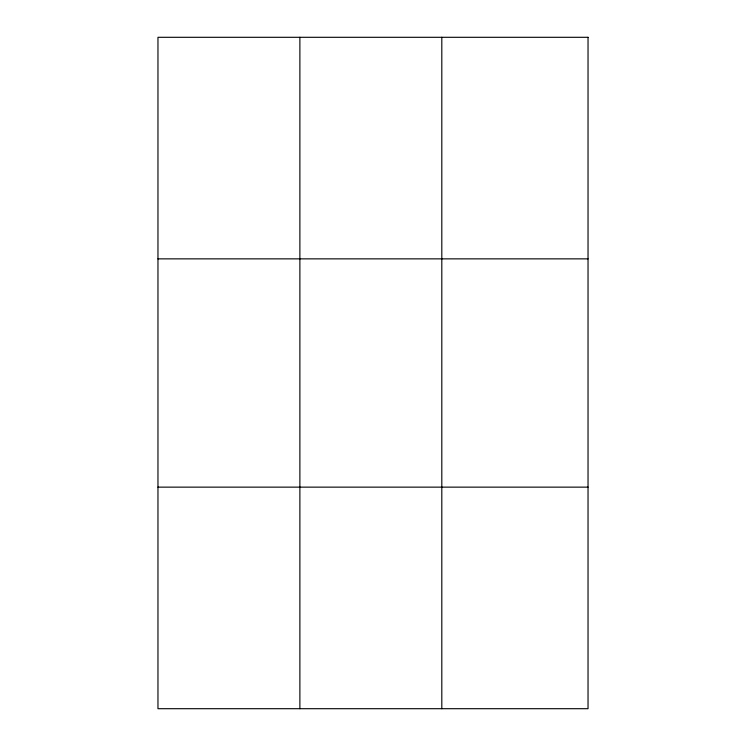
<?xml version="1.0" encoding="UTF-8"?>
<svg xmlns="http://www.w3.org/2000/svg" width="746" height="746" viewBox="0 0 746 746"><rect width="100%" height="100%" fill="white"/><g stroke="black" fill="none" stroke-linecap="round" stroke-linejoin="round"><path stroke-width="1.12" d="M299.883 37.3L299.883 708.7M441.809 37.3L441.809 708.7M157.965 258.862L588.034 258.862M157.965 487.138L588.034 487.138M588.034 37.3L588.034 708.7L157.965 708.7L157.965 37.3L588.034 37.3"/></g></svg>
